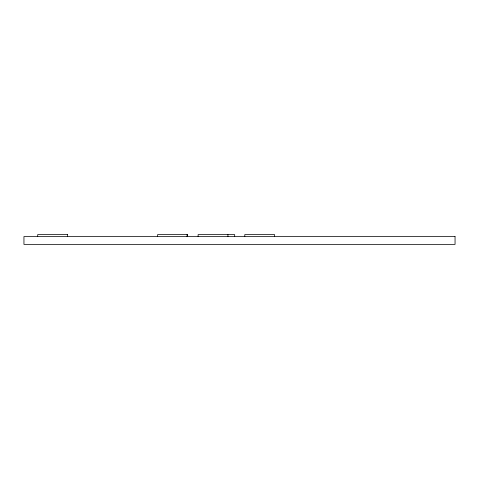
<?xml version="1.0" encoding="UTF-8"?>
<svg xmlns="http://www.w3.org/2000/svg" width="479" height="479" viewBox="0 0 479 479"><rect width="100%" height="100%" fill="white"/><g stroke="black" fill="none" stroke-linecap="round" stroke-linejoin="round"><path stroke-width="0.72" d="M67.569 234.602L37.697 234.602L37.697 236.56M187.487 234.602L157.615 234.602L157.615 236.56M274.599 236.56L274.599 234.602L244.787 234.602L244.787 236.56M234.674 236.56L234.674 234.602L198.12 234.602L198.12 236.56M227.932 234.602L227.932 236.56M187.427 234.602L187.427 236.56M187.073 234.602L187.073 236.56M67.509 234.602L67.509 236.56M455.05 236.56L23.95 236.56L23.95 244.398L455.05 244.398L455.05 236.56"/></g></svg>
